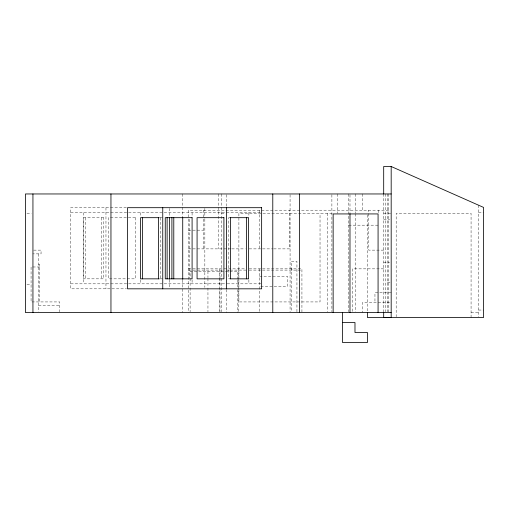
<?xml version="1.0" encoding="UTF-8"?>
<svg xmlns="http://www.w3.org/2000/svg" width="509" height="509" viewBox="0 0 509 509"><rect width="100%" height="100%" fill="white"/><g stroke="black" fill="none" stroke-linecap="round" stroke-linejoin="round"><path stroke-width="0.38" stroke-dasharray="2.54 1.91" d="M126.397 207.691L70.732 207.691L70.732 288.826L126.397 288.826M388.685 210.185L188.343 210.185L188.343 312.545M70.732 212.686L260.888 212.686M478.555 212.686L483.55 212.686M26.945 213.309L31.443 213.309M221.421 213.309L224.991 213.309M332.218 213.309L238.899 213.309L238.899 301.932L320.034 301.932L320.034 213.309M383.691 213.309L391.179 213.309M160.023 217.68L163.968 217.68M229.953 217.68L228.694 217.68L228.694 278.843L229.953 278.843M383.691 219.551L389.684 219.551M348.741 225.169L378.696 225.169M188.343 230.157L203.32 230.157M188.343 248.882L230.978 248.882M231.767 248.882L245.236 248.882M249.194 248.882L272.894 248.882M273.683 248.882L289.449 248.882L289.449 210.185M33.677 250.129L41.051 250.129L41.051 253.876L32.939 253.876M383.691 250.129L368.713 250.129L368.713 210.185M383.691 262.612L389.684 262.612M38.557 264.483L39.804 264.483L39.804 301.932M39.804 266.983L31.068 266.983L31.068 301.932L59.776 301.932L59.776 311.782M188.343 268.854L245.395 268.854M249.2 268.854L301.932 268.854L301.932 312.545M383.691 268.854L352.489 268.854L352.489 311.75M188.343 270.101L192.294 270.101M193.083 270.101L223.877 270.101M227.039 270.101L229.413 270.101M230.195 270.101L245.962 270.101M249.111 270.101L301.932 270.101M259.495 276.342L287.579 276.342L287.579 286.332L259.495 286.332M160.023 278.843L163.968 278.843M387.438 282.584L391.179 282.584M70.732 283.831L226.69 283.831M227.192 283.831L260.888 283.831M26.945 284.455L31.443 284.455M391.179 292.573L374.955 292.573L374.955 302.556M389.633 302.556L362.472 302.556L362.472 312.545M38.557 305.68L59.776 305.68M478.555 310.045L483.55 310.045M471.067 312.545L478.555 312.545M478.555 205.197L478.555 316.821M471.067 317.533L471.067 213.309L396.174 213.309L396.174 316.744M388.685 193.961L388.685 312.545M387.438 193.961L387.438 311.775M385.561 193.961L385.561 311.75M383.691 193.961L383.691 312.545M378.696 210.185L378.696 213.36M367.466 214.893L367.466 311.75M362.472 193.961L362.472 210.185M355.606 193.961L355.606 212.934M355.606 213.723L355.606 311.75M349.988 194.75L349.988 212.934M348.741 193.961L348.741 311.75M337.505 193.961L337.505 213.309M331.887 194.737L331.887 311.75M327.522 213.309L327.522 311.75M296.938 311.756L296.938 261.365L291.32 261.365L291.32 311.756M291.95 268.854L291.95 270.101M290.073 194.731L290.073 210.185M290.073 213.309L290.073 311.75M259.495 210.185L259.495 248.882M259.495 268.854L259.495 312.545M248.882 212.686L248.882 216.637M248.882 279.88L248.882 283.831M238.276 268.854L238.276 311.75M237.83 279.276L237.83 271.354L190.112 271.354L190.112 277.691M237.83 280.065L237.83 288.781M237.83 289.57L237.83 312.545M226.416 194.731L226.416 207.099M226.416 289.519L226.416 312.545M221.421 193.961L221.421 311.75M219.99 271.354L219.99 277.691M219.99 278.48L219.99 287.197M219.99 287.986L219.99 311.75M219.551 268.854L219.551 312.545M218.304 193.961L218.304 248.882M207.952 271.354L207.952 277.691M207.952 278.48L207.952 287.197M207.952 287.986L207.952 311.75M204.847 208.404L204.847 218.221M204.847 219.01L204.847 287.4M203.32 210.185L203.32 248.882M192.09 212.686L192.09 216.637M192.09 279.88L192.09 283.831M190.112 278.48L190.112 287.197M190.112 287.986L190.112 311.75M189.806 219.264L189.806 278.048M182.725 193.961L182.725 216.885M182.725 280.128L182.725 312.545M169.618 208.404L169.618 216.637M169.618 279.88L169.618 287.4M160.475 217.68L160.475 278.843M140.287 212.686L140.287 216.637M140.287 279.88L140.287 283.831M105.961 207.691L105.961 288.826M101.794 217.68L101.794 278.843M85.773 217.68L85.773 278.843M83.495 212.686L83.495 283.831M38.557 253.876L38.557 311.782M103.677 217.68L83.762 217.68L83.762 278.843L103.677 278.843L103.677 217.68M135.292 217.68L108.455 217.68L108.455 278.843L135.292 278.843L135.292 217.68"/><path stroke-width="0.76" d="M367.466 312.545L367.466 317.533L483.55 317.533L483.55 207.405L391.179 166.5L383.691 166.5L383.691 193.961M391.179 193.961L25.45 193.961L25.45 312.545L391.179 312.545M159.228 217.68L140.554 217.68L140.554 278.843L159.228 278.843M230.253 217.68L248.615 217.68L248.615 278.843L230.253 278.843M342.5 322.528L354.983 322.528L354.983 332.517L367.466 332.517L367.466 342.5L342.5 342.5L342.5 312.545M391.179 166.5L391.179 317.533L383.691 317.533L383.691 312.545M378.072 312.545L378.072 213.933L333.141 213.933L333.141 312.545M349.988 213.723L349.988 312.545M299.438 193.961L299.438 312.545M272.786 193.961L272.786 312.545M246.604 217.68L246.604 278.843M230.577 217.68L230.577 278.843M226.416 207.691L226.416 288.826M182.725 217.68L182.725 279.339M173.785 217.68L173.785 278.843M171.902 217.68L171.902 278.843M169.618 217.426L169.618 279.091M167.124 217.68L167.124 278.843M162.753 207.691L162.753 288.826M158.592 217.68L158.592 278.843M142.571 217.68L142.571 278.843M110.956 193.961L110.956 312.545M32.939 193.961L32.939 312.545M261.639 207.691L127.53 207.691L127.53 288.826L261.639 288.826L261.639 207.691M192.09 217.68L165.253 217.68L165.253 278.843L192.09 278.843L192.09 217.68M223.915 217.68L197.078 217.68L197.078 278.843L223.915 278.843L223.915 217.68"/></g></svg>
